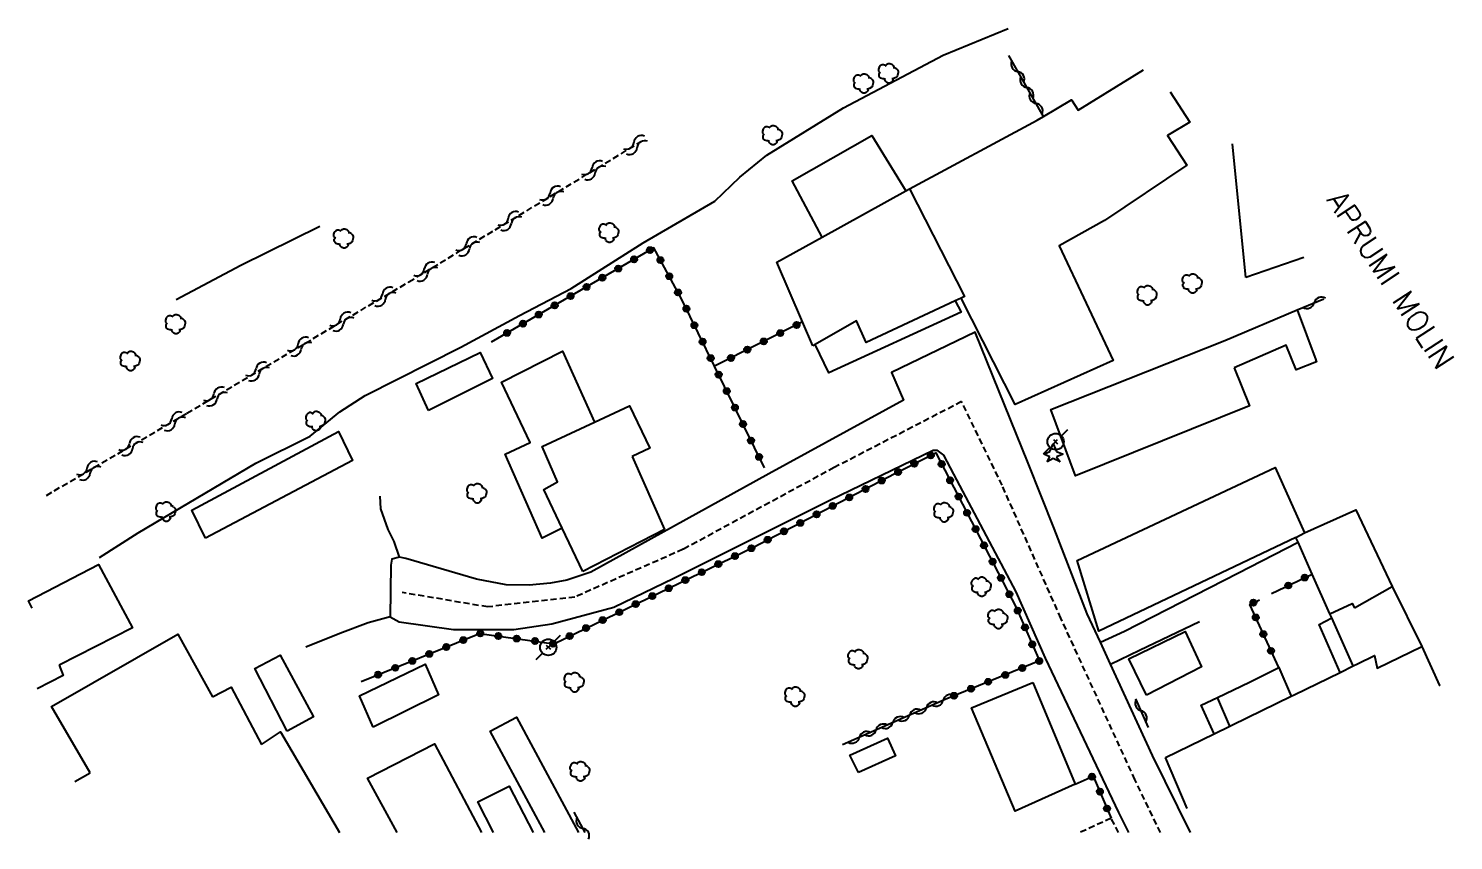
# Model space of a CAD drawing. Header units: millimetres. Extents: x 267000 to 268000, y 124999 to 126000.
# Drawn here: x 267193.8 to 267310.2, y 124999.4 to 125065.7 of the extents above; entities that cross this region are included whole.
import ezdxf
from ezdxf.enums import TextEntityAlignment as Align

# ---------------------------------------------------------------- set-up
doc = ezdxf.new("R2010")
doc.units = ezdxf.units.MM
doc.linetypes.add('DASHED', pattern=[0.75, 0.5, -0.25])
doc.layers.get('0').update_dxf_attribs({"linetype": 'CONTINUOUS'})
for name, color, linetype in [('W0001', 6, 'DASHED'), ('W0008', 7, 'CONTINUOUS'), ('W0017', 7, 'CONTINUOUS'), ('W0101', 7, 'CONTINUOUS'), ('W0104', 1, 'CONTINUOUS'), ('W0112', 1, 'DASHED'), ('W0300', 7, 'CONTINUOUS'), ('W0303', 7, 'CONTINUOUS'), ('W0310', 3, 'CONTINUOUS'), ('W0323', 7, 'CONTINUOUS'), ('W0473', 7, 'CONTINUOUS'), ('W0501', 5, 'DASHED'), ('W0510', 5, 'CONTINUOUS'), ('W0989', 7, 'CONTINUOUS')]:
    doc.layers.add(name, color=color, linetype=linetype)
doc.styles.get("Standard").update_dxf_attribs({"font": 'romans.shx', "width": 0.85})

# ---------------------------------------------------------------- blocks, each defined once
blk = doc.blocks.new('T303')
for p, q in [((-0.77, 0), (-0.28, 0.21)), ((-0.28, -0.21), (-0.77, 0)), ((-0.28, 0.21), (0, 0.83)), ((0, 0.83), (0.28, 0.21)), ((0.28, 0.21), (0.83, 0)), ((0.83, 0), (0.28, -0.21)), ((-0.49, -0.63), (-0.28, -0.21)), ((0, -0.35), (-0.49, -0.63)), ((0.56, -0.63), (0, -0.35)), ((0.28, -0.21), (0.56, -0.63))]:
    blk.add_line(p, q)
blk = doc.blocks.new('T473')
for p, q in [((-0.166667, 0.166667), (0.166667, -0.166667)), ((-0.166667, -0.166667), (0.166667, 0.166667)), ((0.500001, 0.500001), (1.000002, 1.000002)), ((-1.000002, -1.000002), (-0.500001, -0.500001))]:
    blk.add_line(p, q)
blk.add_ellipse((0, 0), major_axis=(0.471405, 0.471405), ratio=1, start_param=5.4977871438, end_param=11.780972451)
blk = doc.blocks.new('T300')
for p, q in [((-0.8, 0.51), (-0.86, 0.34)), ((-0.86, 0.34), (-0.86, 0.17)), ((-0.86, 0.17), (-0.74, 0.06)), ((-0.69, 0.63), (-0.8, 0.51)), ((-0.8, -0.06), (-0.74, 0.06)), ((-0.74, 0.06), (-0.69, 0.11)), ((-0.57, 0.69), (-0.69, 0.63)), ((-0.46, 0.69), (-0.57, 0.69)), ((-0.29, 0.63), (-0.46, 0.69)), ((-0.29, 0.63), (-0.17, 0.74)), ((-0.23, 0.57), (-0.29, 0.63)), ((-0.17, 0.74), (-0.06, 0.8)), ((-0.06, 0.8), (0.06, 0.8)), ((0.06, 0.8), (0.23, 0.74)), ((0.23, 0.74), (0.34, 0.63)), ((0.34, 0.63), (0.4, 0.51)), ((0.46, 0.46), (0.34, 0.46)), ((0.4, 0.51), (0.4, 0.46)), ((0.57, 0.4), (0.46, 0.46)), ((0.57, 0.4), (0.69, 0.29)), ((0.69, 0.29), (0.74, 0.17)), ((0.74, 0.06), (0.69, -0.17)), ((0.74, 0.17), (0.74, 0.06)), ((-0.8, -0.17), (-0.8, -0.06)), ((-0.8, -0.23), (-0.8, -0.17)), ((-0.74, -0.34), (-0.8, -0.23)), ((-0.69, -0.4), (-0.74, -0.34)), ((-0.51, -0.46), (-0.69, -0.4)), ((-0.4, -0.46), (-0.51, -0.46)), ((-0.4, -0.46), (-0.34, -0.46)), ((-0.34, -0.46), (-0.34, -0.4)), ((-0.34, -0.51), (-0.34, -0.46)), ((-0.29, -0.63), (-0.34, -0.51)), ((-0.17, -0.74), (-0.29, -0.63)), ((-0.06, -0.8), (-0.17, -0.74)), ((0.06, -0.8), (-0.06, -0.8)), ((0.17, -0.74), (0.06, -0.8)), ((0.23, -0.69), (0.17, -0.74)), ((0.29, -0.46), (0.23, -0.46)), ((0.29, -0.63), (0.23, -0.69)), ((0.46, -0.4), (0.29, -0.46)), ((0.34, -0.51), (0.29, -0.63)), ((0.34, -0.51), (0.34, -0.46)), ((0.57, -0.34), (0.46, -0.4)), ((0.63, -0.29), (0.57, -0.34)), ((0.69, -0.17), (0.63, -0.29))]:
    blk.add_line(p, q)
blk = doc.blocks.new('t323o')
at = {"color": 0, "linetype": 'Continuous'}
for radius in [0.25, 0.15]:
    blk.add_circle((0, 0), radius, dxfattribs=at)
blk = doc.blocks.new('t310o')
at = {"color": 0, "linetype": 'Continuous'}
for centre, start, end in [((-0.5, 0.38), 216.8699, 323.1304), ((0.5, -0.37), 36.8699, 143.1303)]:
    blk.add_arc(centre, 0.625, start, end, dxfattribs=at)
blk = doc.blocks.new('t500o')
at = {"color": 0, "linetype": 'Continuous'}
for centre, start, end in [((-0.5, 0.625), 216.8699, 323.1301), ((0.5, -0.125), 36.8699, 143.1301), ((0.5, -0.625), 36.8699, 143.1301), ((-0.5, 0.125), 216.8699, 323.1301)]:
    blk.add_arc(centre, 0.625, start, end, dxfattribs=at)

msp = doc.modelspace()

# ---------------------------------------------------------------- linework, layer by layer
at = {"layer": 'W0001'}
msp.add_lwpolyline([(267286.26, 125000), (267284.18, 125004.33), (267278.13, 125017.52), (267273.33, 125028.39), (267270.02, 125035.23), (267259.62, 125029.84), (267247.28, 125023.16), (267238.43, 125019.26), (267231.31, 125018.45), (267224.33, 125019.62)], dxfattribs=at)
at = {"layer": 'W0008'}
msp.add_lwpolyline([(267288.73, 125000), (267285.62, 125006.3), (267282.18, 125013.78), (267281.36, 125015.57), (267280.29, 125017.89), (267277.58, 125024.87), (267275.46, 125030.2), (267271.12, 125040.9), (267264.28, 125037.62), (267265.27, 125035.35), (267254.28, 125029.34), (267239.73, 125021.3), (267237.76, 125020.64), (267236.44, 125020.4), (267234.69, 125020.24), (267232.82, 125020.26), (267230.38, 125020.72), (267224.61, 125022.42), (267224.11, 125022.52), (267223.49, 125022.35), (267223.39, 125021.86), (267223.33, 125017.64), (267224.09, 125017.22), (267228.51, 125016.6), (267233.45, 125016.61), (267236.54, 125017.08), (267241.61, 125018.44), (267246.52, 125020.79), (267259.26, 125027.17), (267267.71, 125031.27), (267268.01, 125031.27), (267268.54, 125030.85), (267269.36, 125029.3), (267274.46, 125019.69), (267276.84, 125014.26), (267282.83, 125001.65), (267283.64, 125000)], dxfattribs=at)
at = {"layer": 'W0017'}
for points in [[(267224.11, 125022.52), (267223.68, 125023.8), (267223.19, 125024.79), (267222.59, 125026.47), (267222.52, 125027.49)], [(267281.36, 125015.57), (267283.33, 125016.47), (267292.58, 125021.2), (267297.51, 125023.73), (267297.51, 125023.73)], [(267223.33, 125017.64), (267221.55, 125017.15), (267219.22, 125016.28), (267216.45, 125015.16)], [(267282.18, 125013.78), (267284.55, 125014.91), (267289.46, 125017.26)]]:
    msp.add_lwpolyline(points, dxfattribs=at)
at = {"layer": 'W0101'}
for points in [[(267293.23, 125045.38), (267292.14, 125056.31)], [(267297.97, 125047.02), (267293.23, 125045.38)], [(267239.07, 125021.34), (267237.39, 125024.89), (267235.89, 125028.05), (267237.01, 125028.68), (267235.76, 125031.55), (267240.03, 125033.55), (267242.9, 125034.89), (267244.55, 125031.43), (267243.1, 125030.74)], [(267243.1, 125030.74), (267245.75, 125024.78)], [(267245.75, 125024.78), (267239.07, 125021.34)], [(267286.68, 125006.14), (267290.66, 125008.08), (267291.94, 125008.71), (267292.16, 125008.82), (267296.94, 125011.16), (267297.18, 125011.27), (267300.94, 125013.1), (267302, 125013.62), (267302.35, 125013.79), (267303.76, 125014.48), (267303.96, 125013.43), (267307.62, 125015.21), (267309.07, 125012.02), (267309.07, 125012.02)], [(267279.3, 125003.96), (267274.4, 125001.74), (267270.82, 125010.2), (267275.83, 125012.26)], [(267275.83, 125012.26), (267279.3, 125003.96)], [(267288.44, 125001.98), (267286.68, 125006.14)]]:
    msp.add_lwpolyline(points, dxfattribs=at)
for points in [[(267257.88, 125039.79), (267257.03, 125041.75), (267254.93, 125046.63), (267258.62, 125048.67), (267265.46, 125052.45), (267265.76, 125052.62), (267270.26, 125043.83), (267269.98, 125043.7), (267269.49, 125043.47), (267262.23, 125040.06), (267261.43, 125041.84), (267258.05, 125039.89)], [(267243.1, 125030.74), (267243.1, 125030.74)]]:
    msp.add_lwpolyline(points, close=True, dxfattribs=at)
at = {"layer": 'W0104'}
for points in [[(267276.19, 125058.24), (267276.71, 125058.55), (267278.99, 125059.89), (267279.55, 125059.07), (267284.88, 125062.36)], [(267287.05, 125060.55), (267288.65, 125058.07), (267286.84, 125056.98), (267288.42, 125054.57), (267281.68, 125050.05)], [(267265.76, 125052.62), (267276.19, 125058.24)], [(267276.19, 125058.24), (267276.19, 125058.24)], [(267258.62, 125048.67), (267256.17, 125053.28), (267262.69, 125056.98), (267265.46, 125052.45)], [(267281.68, 125050.05), (267277.99, 125047.96), (267282.39, 125038.59), (267274.39, 125035.01), (267269.98, 125043.7)], [(267281.68, 125050.05), (267281.68, 125050.05)], [(267269.49, 125043.47), (267269.99, 125042.55), (267259.18, 125037.59), (267258.05, 125039.89)], [(267291.52, 125040.23), (267297.44, 125042.74), (267298.95, 125038.64), (267298.95, 125038.63), (267299, 125038.49), (267297.35, 125037.83), (267296.53, 125039.84), (267292.28, 125037.99)], [(267292.28, 125037.99), (267293.54, 125034.89), (267279.32, 125029.16), (267277.3, 125034.59), (267291.52, 125040.23)], [(267291.52, 125040.23), (267291.52, 125040.23)], [(267237.39, 125024.89), (267235.75, 125024.06), (267232.74, 125030.94), (267234.78, 125031.9), (267232.43, 125036.83), (267237.43, 125039.35), (267240.03, 125033.55)], [(267292.28, 125037.99), (267292.28, 125037.99)], [(267297.33, 125024.13), (267281.24, 125016.46), (267279.45, 125022.25), (267295.64, 125029.86), (267298.02, 125024.5)], [(267298.02, 125024.5), (267302.23, 125026.38), (267305.18, 125020.12)], [(267297.33, 125024.13), (267298.02, 125024.5)], [(267300.94, 125013.1), (267299.22, 125017.02), (267300.26, 125017.56), (267300.1, 125017.89), (267298.66, 125021.14), (267297.51, 125023.73), (267297.33, 125024.13)], [(267194.1, 125018.35), (267193.8, 125018.94), (267199.52, 125021.92), (267202.3, 125016.75), (267196.31, 125013.68)], [(267302.12, 125018.37), (267305.18, 125020.12), (267307.62, 125015.21)], [(267305.18, 125020.12), (267305.18, 125020.12)], [(267300.1, 125017.89), (267301.93, 125018.73), (267302.12, 125018.37)], [(267300.1, 125017.89), (267300.1, 125017.89)], [(267300.26, 125017.56), (267300.26, 125017.56)], [(267302, 125013.62), (267300.26, 125017.56)], [(267302.12, 125018.37), (267302.12, 125018.37)], [(267198.83, 125004.88), (267195.69, 125010.32), (267205.99, 125016.23), (267208.84, 125011.1)], [(267196.31, 125013.68), (267196.64, 125012.85), (267194.51, 125011.74)], [(267196.31, 125013.68), (267196.31, 125013.68)], [(267293.55, 125012.31), (267295.92, 125013.5), (267296.94, 125011.16)], [(267208.84, 125011.1), (267210.35, 125011.89), (267212.83, 125007.19)], [(267291.94, 125008.71), (267290.91, 125011.05), (267293.55, 125012.31)], [(267293.55, 125012.31), (267293.55, 125012.31)], [(267208.84, 125011.1), (267208.84, 125011.1)], [(267290.66, 125008.08), (267289.6, 125010.42), (267290.91, 125011.05)], [(267290.91, 125011.05), (267290.91, 125011.05)], [(267235.98, 125000), (267231.51, 125008.28), (267233.65, 125009.44), (267238.73, 125000)], [(267212.83, 125007.19), (267214.38, 125008.24), (267219.21, 125000)], [(267212.83, 125007.19), (267212.83, 125007.19)], [(267223.92, 125000), (267221.49, 125004.44), (267226.96, 125007.25), (267230.81, 125000)], [(267197.58, 125004.19), (267198.83, 125004.88)], [(267198.83, 125004.88), (267198.83, 125004.88)], [(267231.79, 125000), (267230.49, 125002.51), (267233.06, 125003.8), (267235.01, 125000)]]:
    msp.add_lwpolyline(points, dxfattribs=at)
for points in [[(267226.46, 125034.51), (267225.47, 125036.71), (267230.7, 125039.26), (267231.69, 125037.12)], [(267208.26, 125024.06), (267207.14, 125026.37), (267219.12, 125032.78), (267220.27, 125030.41)], [(267285.12, 125011.23), (267283.69, 125014.2), (267288.27, 125016.45), (267289.62, 125013.55)], [(267214.94, 125008.28), (267212.29, 125013.41), (267214.36, 125014.51), (267217.08, 125009.47)], [(267221.95, 125008.62), (267220.83, 125011.19), (267226.19, 125013.77), (267227.28, 125011.27)], [(267261.61, 125004.91), (267260.88, 125006.33), (267263.97, 125007.72), (267264.63, 125006.27)]]:
    msp.add_lwpolyline(points, close=True, dxfattribs=at)
at = {"layer": 'W0112'}
msp.add_lwpolyline([(267282.85, 125000), (267282.24, 125001.17), (267279.66, 125000)], dxfattribs=at)
at = {"layer": 'W0310'}
for points in [[(267276.71, 125058.55), (267273.87, 125063.52)], [(267297.44, 125042.74), (267299.61, 125043.63)], [(267268.68, 125010.89), (267260.28, 125007.18)], [(267285.29, 125008.6), (267284.26, 125010.93)], [(267239.27, 125000), (267238.37, 125001.68)]]:
    msp.add_lwpolyline(points, dxfattribs=at)
at = {"layer": 'W0323'}
for points in [[(267253.91, 125029.83), (267249.84, 125038.13), (267247.16, 125043.59), (267244.88, 125047.8), (267231.59, 125040.1)], [(267257.03, 125041.75), (267249.84, 125038.13)], [(267220.97, 125012.34), (267230.65, 125016.28), (267236.71, 125015.44), (267252.97, 125023.31), (267264.62, 125029.37), (267267.91, 125031.05), (267274.49, 125018.41), (267276.38, 125014.04), (267268.68, 125010.89)], [(267295.34, 125019.56), (267298.66, 125021.14), (267298.69, 125021.15)], [(267295.92, 125013.5), (267293.57, 125018.66), (267294.36, 125019.03)], [(267279.3, 125003.96), (267280.78, 125004.62), (267282.24, 125001.17)]]:
    msp.add_lwpolyline(points, dxfattribs=at)
at = {"layer": 'W0501'}
msp.add_lwpolyline([(267195.26, 125027.57), (267206.74, 125034.28), (267224.87, 125045.02), (267243.66, 125056.38)], dxfattribs=at)
at = {"layer": 'W0510'}
for points in [[(267199.59, 125022.5), (267202.75, 125024.51), (267212.36, 125030.2), (267216.8, 125032.41), (267219.23, 125034.4), (267221.31, 125035.72), (267229.11, 125039.69), (267233.91, 125042.27), (267238.12, 125044.48), (267244.01, 125048.22), (267249.87, 125051.62), (267251.91, 125053.57), (267254.11, 125055.39), (267260.36, 125059.26), (267268.52, 125063.55), (267273.82, 125065.73)], [(267217.6, 125049.54), (267211.13, 125046.37), (267205.85, 125043.55)]]:
    msp.add_lwpolyline(points, dxfattribs=at)

# ---------------------------------------------------------------- block references
at = {"layer": 'W0300', "rotation": 359.9999899820874}
for p in [(267264.09, 125062.07), (267262.05, 125061.24), (267254.61, 125057.01), (267219.58, 125048.57), (267241.26, 125049.04), (267288.9, 125044.89), (267285.21, 125043.93), (267205.85, 125041.56), (267202.14, 125038.55), (267217.3, 125033.64), (267230.46, 125027.74), (267205.06, 125026.24), (267268.6, 125026.19), (267271.67, 125020.1), (267273.03, 125017.47), (267261.6, 125014.18), (267238.41, 125012.29), (267256.44, 125011.11), (267238.89, 125005.01)]:
    msp.add_blockref('T300', p, dxfattribs=at)
at = {"layer": 'W0303', "rotation": 359.9999899820874}
msp.add_blockref('T303', (267277.5, 125030.94), dxfattribs=at)
at = {"layer": 'W0310'}
for p, rotation in [((267274.61, 125062.21), 119.7759157319058), ((267275.36, 125060.91), 119.7759157319058), ((267276.1, 125059.61), 119.7759157319058), ((267298.83, 125043.31), 22.33502443702665), ((267268.52, 125010.82), 203.8274503745266), ((267267.14, 125010.21), 203.8274503745266), ((267284.68, 125009.97), 113.7026459512289), ((267264.4, 125009), 203.8274503745266), ((267265.77, 125009.61), 203.8274503745266), ((267261.66, 125007.79), 203.8274503745266), ((267263.03, 125008.4), 203.8274503745266), ((267239.08, 125000.35), 118.2021741568227)]:
    msp.add_blockref('t310o', p, dxfattribs=dict(at, rotation=rotation))
at = {"layer": 'W0323'}
for p, rotation in [((267244.57, 125047.62), 210.0927016378928), ((267241.97, 125046.11), 210.0927016378928), ((267243.27, 125046.86), 210.0927016378928), ((267245.42, 125046.8), 118.4376697589103), ((267240.67, 125045.36), 210.0927016378928), ((267246.14, 125045.48), 118.4376697589103), ((267238.08, 125043.86), 210.0927016378928), ((267239.38, 125044.61), 210.0927016378928), ((267246.85, 125044.16), 118.4376697589103), ((267236.78, 125043.1), 210.0927016378928), ((267247.54, 125042.83), 116.1311601045919), ((267234.18, 125041.6), 210.0927016378928), ((267235.48, 125042.35), 210.0927016378928), ((267248.2, 125041.48), 116.1311601045919), ((267256.54, 125041.5), 206.7527803321241), ((267232.89, 125040.85), 210.0927016378928), ((267255.2, 125040.83), 206.7527803321241), ((267248.86, 125040.13), 116.1311601045919), ((267252.52, 125039.48), 206.7527803321241), ((267253.86, 125040.15), 206.7527803321241), ((267249.52, 125038.79), 116.1311601045919), ((267251.18, 125038.8), 206.7527803321241), ((267250.18, 125037.44), 116.1297402837732), ((267250.84, 125036.09), 116.1297402837732), ((267251.5, 125034.75), 116.1297402837732), ((267252.16, 125033.4), 116.1297402837732), ((267252.82, 125032.05), 116.1297402837732), ((267253.48, 125030.71), 116.1297402837732), ((267266.16, 125030.16), 27.14013764430944), ((267267.5, 125030.84), 27.14013764430944), ((267268.39, 125030.13), 297.5092533811083), ((267263.5, 125028.78), 27.45119896229004), ((267264.83, 125029.47), 27.14013764430944), ((267269.08, 125028.8), 297.5092533811083), ((267262.17, 125028.09), 27.45119896229004), ((267269.78, 125027.47), 297.5092533811083), ((267259.5, 125026.71), 27.45119896229004), ((267260.84, 125027.4), 27.45119896229004), ((267256.84, 125025.32), 27.45119896229004), ((267258.17, 125026.02), 27.45119896229004), ((267270.47, 125026.14), 297.5092533811083), ((267254.18, 125023.94), 27.45119896229004), ((267255.51, 125024.63), 27.45119896229004), ((267271.16, 125024.81), 297.5092533811083), ((267252.85, 125023.25), 25.8402397909855), ((267271.85, 125023.48), 297.5092533811083), ((267250.15, 125021.95), 25.8402397909855), ((267251.5, 125022.6), 25.8402397909855), ((267272.55, 125022.15), 297.5092533811083), ((267247.45, 125020.64), 25.8402397909855), ((267248.8, 125021.29), 25.8402397909855), ((267273.24, 125020.82), 297.5092533811083), ((267298.05, 125020.85), 25.44256848126234), ((267244.75, 125019.33), 25.8402397909855), ((267246.1, 125019.98), 25.8402397909855), ((267273.93, 125019.49), 297.5092533811083), ((267296.7, 125020.2), 25.44256848126234), ((267243.4, 125018.68), 25.8402397909855), ((267274.61, 125018.15), 293.3169472312749), ((267293.86, 125018.8), 24.73833583261808), ((267240.7, 125017.37), 25.8402397909855), ((267242.05, 125018.02), 25.8402397909855), ((267294.05, 125017.59), 114.4564853868089), ((267230.7, 125016.28), 352.0750682099568), ((267232.18, 125016.07), 352.0750682099568), ((267233.67, 125015.86), 352.0750682099568), ((267238, 125016.06), 25.8402397909855), ((267239.35, 125016.72), 25.8402397909855), ((267275.2, 125016.77), 293.3169472312749), ((267294.67, 125016.23), 114.4564853868089), ((267227.92, 125015.17), 22.15167610473887), ((267229.31, 125015.74), 22.15167610473887), ((267235.16, 125015.66), 352.0750682099568), ((267236.64, 125015.45), 352.0750682099568), ((267275.79, 125015.39), 293.3169472312749), ((267295.29, 125014.86), 114.4564853868089), ((267223.75, 125013.47), 22.15167610473887), ((267225.14, 125014.04), 22.15167610473887), ((267226.53, 125014.61), 22.15167610473887), ((267274.97, 125013.46), 202.2119369525433), ((267276.36, 125014.03), 202.2119369525433), ((267222.36, 125012.91), 22.15167610473887), ((267272.19, 125012.33), 202.2119369525433), ((267273.58, 125012.89), 202.2119369525433), ((267269.41, 125011.19), 202.2119369525433), ((267270.8, 125011.76), 202.2119369525433), ((267280.67, 125004.57), 24.08441759495685), ((267281.32, 125003.35), 292.8595899272431), ((267281.9, 125001.97), 292.8595899272431)]:
    msp.add_blockref('t323o', p, dxfattribs=dict(at, rotation=rotation))
at = {"layer": 'W0473', "rotation": 359.9999899820874}
for p in [(267277.7, 125031.96), (267236.26, 125015.15)]:
    msp.add_blockref('T473', p, dxfattribs=at)
at = {"layer": 'W0501'}
for p, rotation in [((267243.38, 125056.21), 31.16197471424915), ((267239.96, 125054.14), 31.16197471424915), ((267236.53, 125052.07), 31.16197471424915), ((267233.11, 125050), 31.16197471424915), ((267229.69, 125047.93), 31.16197471424915), ((267226.26, 125045.86), 31.16197471424915), ((267222.83, 125043.81), 30.64997497578747), ((267219.39, 125041.77), 30.64997497578747), ((267215.95, 125039.73), 30.64997497578747), ((267212.51, 125037.69), 30.64997497578747), ((267209.07, 125035.65), 30.64997497578747), ((267205.62, 125033.62), 30.27303643566264), ((267202.17, 125031.6), 30.27303643566264), ((267198.71, 125029.59), 30.27303643566264)]:
    msp.add_blockref('t500o', p, dxfattribs=dict(at, rotation=rotation))

# ---------------------------------------------------------------- texts
at = {"layer": 'W0989'}
msp.add_text('APRUMI MOLIN', height=1.75, rotation=303.0198, dxfattribs=at).set_placement((267300.52, 125052.19), align=Align.MIDDLE_LEFT)

doc.saveas('drawing.dxf')
